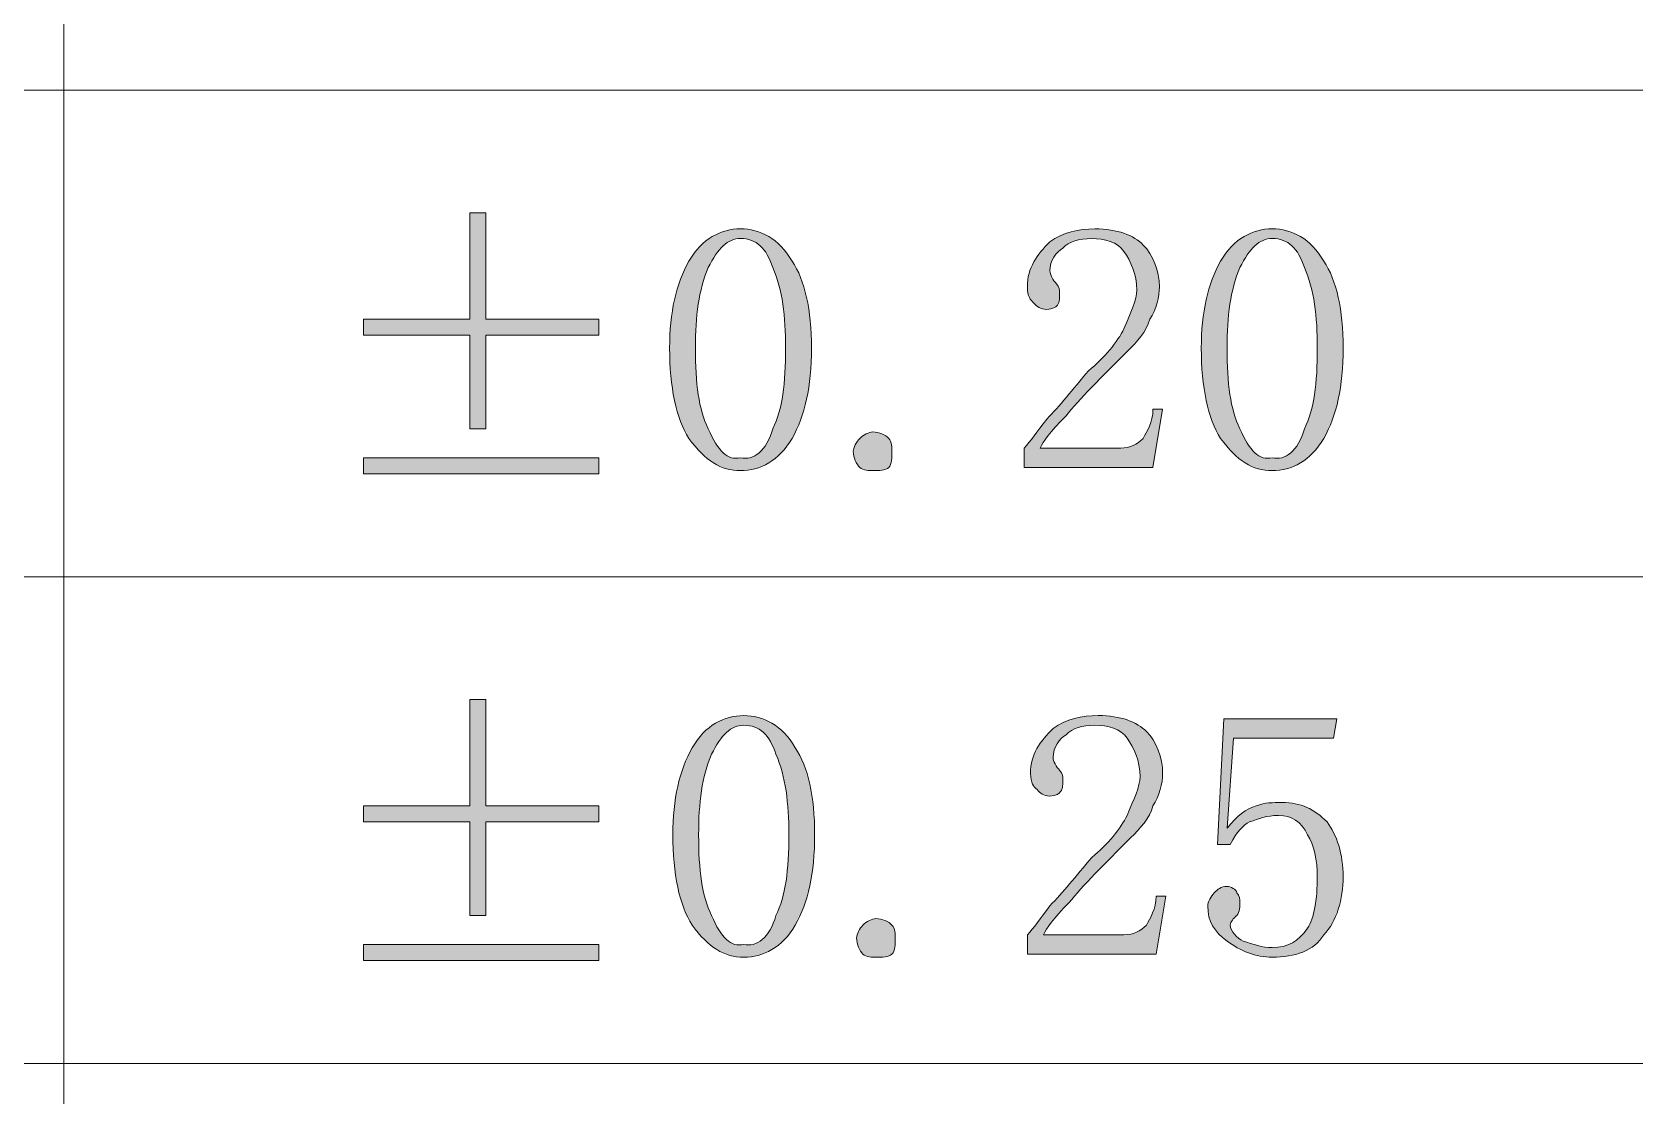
# Model space of a CAD drawing. Header units: millimetres. Extents: x 0 to 297, y 0 to 208.
# Drawn here: x 151.92 to 161.5, y 6.42 to 12.75 of the extents above; entities that cross this region are included whole.
import ezdxf

# ---------------------------------------------------------------- set-up
doc = ezdxf.new("R2010")
doc.units = ezdxf.units.MM

msp = doc.modelspace()

# ---------------------------------------------------------------- hatches: boundary and pattern name
h = msp.add_hatch(color=7)
edge = h.paths.add_edge_path(flags=0)
edge.add_spline(control_points=[(153.888722, 10.215685), (153.888722, 10.215685), (155.287839, 10.215685), (155.287839, 10.215685), (155.287839, 10.215685), (155.287839, 10.119729), (155.287839, 10.119729), (155.287839, 10.119729), (153.888722, 10.119729), (153.888722, 10.119729), (153.888722, 10.119729), (153.888722, 10.215685), (153.888722, 10.215685), (153.888722, 10.215685), (153.888722, 10.215685), (153.888722, 10.215685)], knot_values=[0, 0, 0, 0, 1, 1, 1, 2, 2, 2, 3, 3, 3, 4, 4, 4, 5, 5, 5, 5], degree=3, periodic=1)
edge = h.paths.add_edge_path(flags=0)
edge.add_spline(control_points=[(154.521253, 11.671951), (154.521253, 11.671951), (154.617208, 11.671951), (154.617208, 11.671951), (154.617208, 11.671951), (154.617208, 11.039774), (154.617208, 11.039774), (154.617208, 11.039774), (155.287839, 11.039774), (155.287839, 11.039774), (155.287839, 11.039774), (155.287839, 10.943818), (155.287839, 10.943818), (155.287839, 10.943818), (154.617208, 10.943818), (154.617208, 10.943818), (154.617208, 10.943818), (154.617208, 10.388193), (154.617208, 10.388193), (154.617208, 10.388193), (154.521253, 10.388193), (154.521253, 10.388193), (154.521253, 10.388193), (154.521253, 10.943818), (154.521253, 10.943818), (154.521253, 10.943818), (153.888722, 10.943818), (153.888722, 10.943818), (153.888722, 10.943818), (153.888722, 11.039774), (153.888722, 11.039774), (153.888722, 11.039774), (154.521253, 11.039774), (154.521253, 11.039774), (154.521253, 11.039774), (154.521253, 11.671951), (154.521253, 11.671951), (154.521253, 11.671951), (154.521253, 11.671951), (154.521253, 11.671951)], knot_values=[0, 0, 0, 0, 1, 1, 1, 2, 2, 2, 3, 3, 3, 4, 4, 4, 5, 5, 5, 6, 6, 6, 7, 7, 7, 8, 8, 8, 9, 9, 9, 10, 10, 10, 11, 11, 11, 12, 12, 12, 13, 13, 13, 13], degree=3, periodic=1)
h = msp.add_hatch(color=7)
edge = h.paths.add_edge_path(flags=0)
edge.add_spline(control_points=[(156.130978, 11.518846), (156.054425, 11.518846), (155.996922, 11.461343), (155.939419, 11.346338), (155.881917, 11.212282), (155.862867, 11.058824), (155.862867, 10.867265), (155.862867, 10.656304), (155.881917, 10.503199), (155.939419, 10.388193), (155.996922, 10.253785), (156.054425, 10.196282), (156.130978, 10.215685), (156.207883, 10.196282), (156.284436, 10.253785), (156.322889, 10.388193), (156.380392, 10.503199), (156.399442, 10.656304), (156.399442, 10.867265), (156.399442, 11.058824), (156.380392, 11.212282), (156.322889, 11.346338), (156.284436, 11.461343), (156.226933, 11.518846), (156.130978, 11.518846), (156.130978, 11.518846), (156.130978, 11.518846), (156.130978, 11.518846), (156.130978, 11.518846), (156.130978, 11.518846), (156.130978, 11.518846)], knot_values=[0, 0, 0, 0, 1, 1, 1, 2, 2, 2, 3, 3, 3, 4, 4, 4, 5, 5, 5, 6, 6, 6, 7, 7, 7, 8, 8, 8, 9, 9, 9, 10, 10, 10, 10], degree=3, periodic=1)
edge = h.paths.add_edge_path(flags=0)
edge.add_spline(control_points=[(156.130978, 10.138779), (156.015972, 10.138779), (155.920369, 10.196282), (155.824414, 10.33069), (155.747861, 10.445343), (155.709408, 10.637254), (155.709408, 10.867265), (155.709408, 11.077874), (155.747861, 11.250382), (155.824414, 11.38479), (155.900967, 11.518846), (156.015972, 11.576349), (156.130978, 11.576349), (156.245983, 11.576349), (156.360989, 11.518846), (156.437894, 11.38479), (156.514447, 11.269785), (156.5529, 11.097276), (156.5529, 10.867265), (156.5529, 10.637254), (156.514447, 10.464746), (156.437894, 10.33069), (156.360989, 10.196282), (156.245983, 10.138779), (156.130978, 10.138779), (156.130978, 10.138779), (156.130978, 10.138779), (156.130978, 10.138779), (156.130978, 10.138779), (156.130978, 10.138779), (156.130978, 10.138779)], knot_values=[0, 0, 0, 0, 1, 1, 1, 2, 2, 2, 3, 3, 3, 4, 4, 4, 5, 5, 5, 6, 6, 6, 7, 7, 7, 8, 8, 8, 9, 9, 9, 10, 10, 10, 10], degree=3, periodic=1)
edge = h.paths.add_edge_path(flags=0)
edge.add_spline(control_points=[(157.031972, 10.253785), (157.031972, 10.215685), (157.031972, 10.177232), (157.012922, 10.158182), (156.993519, 10.138779), (156.955419, 10.138779), (156.916967, 10.138779), (156.897917, 10.138779), (156.859464, 10.138779), (156.840414, 10.158182), (156.821011, 10.177232), (156.801961, 10.215685), (156.801961, 10.253785), (156.801961, 10.273188), (156.821011, 10.311288), (156.840414, 10.33069), (156.859464, 10.34974), (156.897917, 10.36879), (156.916967, 10.36879), (156.955419, 10.36879), (156.993519, 10.34974), (157.012922, 10.33069), (157.031972, 10.311288), (157.031972, 10.273188), (157.031972, 10.253785), (157.031972, 10.253785), (157.031972, 10.253785), (157.031972, 10.253785), (157.031972, 10.253785), (157.031972, 10.253785), (157.031972, 10.253785)], knot_values=[0, 0, 0, 0, 1, 1, 1, 2, 2, 2, 3, 3, 3, 4, 4, 4, 5, 5, 5, 6, 6, 6, 7, 7, 7, 8, 8, 8, 9, 9, 9, 10, 10, 10, 10], degree=3, periodic=1)
edge = h.paths.add_edge_path(flags=0)
edge.add_spline(control_points=[(158.488592, 11.212282), (158.488592, 11.307885), (158.450139, 11.38479), (158.411686, 11.44194), (158.373586, 11.499796), (158.296681, 11.518846), (158.220128, 11.518846), (158.143575, 11.518846), (158.086072, 11.499796), (158.047619, 11.461343), (158.009519, 11.44194), (157.971067, 11.38479), (157.971067, 11.327288), (157.971067, 11.307885), (157.990117, 11.269785), (158.009519, 11.250382), (158.028569, 11.231332), (158.028569, 11.212282), (158.028569, 11.192879), (158.028569, 11.154779), (158.028569, 11.135376), (158.009519, 11.116326), (158.009519, 11.116326), (157.990117, 11.097276), (157.952017, 11.097276), (157.913564, 11.097276), (157.894514, 11.116326), (157.875111, 11.135376), (157.856061, 11.154779), (157.837011, 11.173829), (157.837011, 11.231332), (157.837011, 11.346338), (157.894514, 11.42289), (157.971067, 11.499796), (158.047619, 11.556946), (158.143575, 11.576349), (158.239178, 11.576349), (158.373586, 11.576349), (158.469189, 11.537896), (158.526692, 11.480393), (158.584194, 11.42289), (158.622647, 11.327288), (158.622647, 11.231332), (158.622647, 11.173829), (158.603597, 11.097276), (158.565144, 11.039774), (158.546094, 10.962868), (158.488592, 10.905365), (158.431089, 10.847863), (158.277631, 10.694757), (158.143575, 10.560349), (158.067022, 10.464746), (157.971067, 10.36879), (157.932614, 10.311288), (157.913564, 10.273188), (157.913564, 10.273188), (158.392636, 10.273188), (158.392636, 10.273188), (158.450139, 10.273188), (158.488592, 10.292238), (158.526692, 10.33069), (158.546094, 10.36879), (158.584194, 10.426293), (158.584194, 10.503199), (158.584194, 10.503199), (158.641697, 10.503199), (158.641697, 10.503199), (158.641697, 10.503199), (158.584194, 10.158182), (158.584194, 10.158182), (158.584194, 10.158182), (157.817608, 10.158182), (157.817608, 10.158182), (157.817608, 10.158182), (157.817608, 10.273188), (157.817608, 10.273188), (157.856061, 10.311288), (157.894514, 10.36879), (157.952017, 10.445343), (158.028569, 10.522249), (158.105122, 10.617851), (158.201078, 10.732857), (158.296681, 10.809763), (158.373586, 10.905365), (158.411686, 10.982271), (158.450139, 11.077874), (158.488592, 11.154779), (158.488592, 11.212282), (158.488592, 11.212282), (158.488592, 11.212282), (158.488592, 11.212282), (158.488592, 11.212282), (158.488592, 11.212282), (158.488592, 11.212282)], knot_values=[0, 0, 0, 0, 1, 1, 1, 2, 2, 2, 3, 3, 3, 4, 4, 4, 5, 5, 5, 6, 6, 6, 7, 7, 7, 8, 8, 8, 9, 9, 9, 10, 10, 10, 11, 11, 11, 12, 12, 12, 13, 13, 13, 14, 14, 14, 15, 15, 15, 16, 16, 16, 17, 17, 17, 18, 18, 18, 19, 19, 19, 20, 20, 20, 21, 21, 21, 22, 22, 22, 23, 23, 23, 24, 24, 24, 25, 25, 25, 26, 26, 26, 27, 27, 27, 28, 28, 28, 29, 29, 29, 30, 30, 30, 31, 31, 31, 31], degree=3, periodic=1)
edge = h.paths.add_edge_path(flags=0)
edge.add_spline(control_points=[(159.293278, 11.518846), (159.216725, 11.518846), (159.159222, 11.461343), (159.101719, 11.346338), (159.044217, 11.212282), (159.025167, 11.058824), (159.025167, 10.867265), (159.025167, 10.656304), (159.044217, 10.503199), (159.101719, 10.388193), (159.159222, 10.253785), (159.216725, 10.196282), (159.293278, 10.215685), (159.370183, 10.196282), (159.446736, 10.253785), (159.485189, 10.388193), (159.542692, 10.503199), (159.561742, 10.656304), (159.561742, 10.867265), (159.561742, 11.058824), (159.542692, 11.212282), (159.485189, 11.346338), (159.446736, 11.461343), (159.389233, 11.518846), (159.293278, 11.518846), (159.293278, 11.518846), (159.293278, 11.518846), (159.293278, 11.518846), (159.293278, 11.518846), (159.293278, 11.518846), (159.293278, 11.518846)], knot_values=[0, 0, 0, 0, 1, 1, 1, 2, 2, 2, 3, 3, 3, 4, 4, 4, 5, 5, 5, 6, 6, 6, 7, 7, 7, 8, 8, 8, 9, 9, 9, 10, 10, 10, 10], degree=3, periodic=1)
edge = h.paths.add_edge_path(flags=0)
edge.add_spline(control_points=[(159.293278, 10.138779), (159.178272, 10.138779), (159.082669, 10.196282), (158.986714, 10.33069), (158.910161, 10.445343), (158.871708, 10.637254), (158.871708, 10.867265), (158.871708, 11.077874), (158.910161, 11.250382), (158.986714, 11.38479), (159.063619, 11.518846), (159.178272, 11.576349), (159.293278, 11.576349), (159.408283, 11.576349), (159.523289, 11.518846), (159.600194, 11.38479), (159.676747, 11.269785), (159.7152, 11.097276), (159.7152, 10.867265), (159.7152, 10.637254), (159.676747, 10.464746), (159.600194, 10.33069), (159.523289, 10.196282), (159.408283, 10.138779), (159.293278, 10.138779), (159.293278, 10.138779), (159.293278, 10.138779), (159.293278, 10.138779), (159.293278, 10.138779), (159.293278, 10.138779), (159.293278, 10.138779)], knot_values=[0, 0, 0, 0, 1, 1, 1, 2, 2, 2, 3, 3, 3, 4, 4, 4, 5, 5, 5, 6, 6, 6, 7, 7, 7, 8, 8, 8, 9, 9, 9, 10, 10, 10, 10], degree=3, periodic=1)
h = msp.add_hatch(color=7)
edge = h.paths.add_edge_path(flags=0)
edge.add_spline(control_points=[(153.888722, 7.321496), (153.888722, 7.321496), (155.287839, 7.321496), (155.287839, 7.321496), (155.287839, 7.321496), (155.287839, 7.225893), (155.287839, 7.225893), (155.287839, 7.225893), (153.888722, 7.225893), (153.888722, 7.225893), (153.888722, 7.225893), (153.888722, 7.321496), (153.888722, 7.321496), (153.888722, 7.321496), (153.888722, 7.321496), (153.888722, 7.321496)], knot_values=[0, 0, 0, 0, 1, 1, 1, 2, 2, 2, 3, 3, 3, 4, 4, 4, 5, 5, 5, 5], degree=3, periodic=1)
edge = h.paths.add_edge_path(flags=0)
edge.add_spline(control_points=[(154.521253, 8.778115), (154.521253, 8.778115), (154.617208, 8.778115), (154.617208, 8.778115), (154.617208, 8.778115), (154.617208, 8.145585), (154.617208, 8.145585), (154.617208, 8.145585), (155.287839, 8.145585), (155.287839, 8.145585), (155.287839, 8.145585), (155.287839, 8.049982), (155.287839, 8.049982), (155.287839, 8.049982), (154.617208, 8.049982), (154.617208, 8.049982), (154.617208, 8.049982), (154.617208, 7.494004), (154.617208, 7.494004), (154.617208, 7.494004), (154.521253, 7.494004), (154.521253, 7.494004), (154.521253, 7.494004), (154.521253, 8.049982), (154.521253, 8.049982), (154.521253, 8.049982), (153.888722, 8.049982), (153.888722, 8.049982), (153.888722, 8.049982), (153.888722, 8.145585), (153.888722, 8.145585), (153.888722, 8.145585), (154.521253, 8.145585), (154.521253, 8.145585), (154.521253, 8.145585), (154.521253, 8.778115), (154.521253, 8.778115), (154.521253, 8.778115), (154.521253, 8.778115), (154.521253, 8.778115)], knot_values=[0, 0, 0, 0, 1, 1, 1, 2, 2, 2, 3, 3, 3, 4, 4, 4, 5, 5, 5, 6, 6, 6, 7, 7, 7, 8, 8, 8, 9, 9, 9, 10, 10, 10, 11, 11, 11, 12, 12, 12, 13, 13, 13, 13], degree=3, periodic=1)
h = msp.add_hatch(color=7)
edge = h.paths.add_edge_path(flags=0)
edge.add_spline(control_points=[(156.150381, 8.624657), (156.073475, 8.624657), (156.015972, 8.567154), (155.958822, 8.452149), (155.900967, 8.318093), (155.881917, 8.164988), (155.881917, 7.973076), (155.881917, 7.762468), (155.900967, 7.60901), (155.958822, 7.494004), (156.015972, 7.359949), (156.073475, 7.302446), (156.150381, 7.321496), (156.226933, 7.302446), (156.303486, 7.359949), (156.341939, 7.494004), (156.399442, 7.60901), (156.418492, 7.762468), (156.418492, 7.973076), (156.418492, 8.164988), (156.399442, 8.318093), (156.341939, 8.452149), (156.303486, 8.567154), (156.245983, 8.624657), (156.150381, 8.624657), (156.150381, 8.624657), (156.150381, 8.624657), (156.150381, 8.624657), (156.150381, 8.624657), (156.150381, 8.624657), (156.150381, 8.624657)], knot_values=[0, 0, 0, 0, 1, 1, 1, 2, 2, 2, 3, 3, 3, 4, 4, 4, 5, 5, 5, 6, 6, 6, 7, 7, 7, 8, 8, 8, 9, 9, 9, 10, 10, 10, 10], degree=3, periodic=1)
edge = h.paths.add_edge_path(flags=0)
edge.add_spline(control_points=[(156.150381, 7.244943), (156.035375, 7.244943), (155.939419, 7.302446), (155.843817, 7.436501), (155.766911, 7.551507), (155.728811, 7.743065), (155.728811, 7.973076), (155.728811, 8.184038), (155.766911, 8.356546), (155.843817, 8.490601), (155.920369, 8.624657), (156.035375, 8.68216), (156.150381, 8.68216), (156.265386, 8.68216), (156.380392, 8.624657), (156.456944, 8.490601), (156.533497, 8.375596), (156.57195, 8.203088), (156.57195, 7.973076), (156.57195, 7.743065), (156.533497, 7.570557), (156.456944, 7.436501), (156.380392, 7.302446), (156.265386, 7.244943), (156.150381, 7.244943), (156.150381, 7.244943), (156.150381, 7.244943), (156.150381, 7.244943), (156.150381, 7.244943), (156.150381, 7.244943), (156.150381, 7.244943)], knot_values=[0, 0, 0, 0, 1, 1, 1, 2, 2, 2, 3, 3, 3, 4, 4, 4, 5, 5, 5, 6, 6, 6, 7, 7, 7, 8, 8, 8, 9, 9, 9, 10, 10, 10, 10], degree=3, periodic=1)
edge = h.paths.add_edge_path(flags=0)
edge.add_spline(control_points=[(157.051022, 7.359949), (157.051022, 7.321496), (157.051022, 7.283043), (157.031972, 7.263993), (157.012922, 7.244943), (156.974469, 7.244943), (156.936017, 7.244943), (156.916967, 7.244943), (156.878514, 7.244943), (156.859464, 7.263993), (156.840414, 7.283043), (156.821011, 7.321496), (156.821011, 7.359949), (156.821011, 7.378999), (156.840414, 7.417451), (156.859464, 7.436501), (156.878514, 7.455551), (156.916967, 7.474954), (156.936017, 7.474954), (156.974469, 7.474954), (157.012922, 7.455551), (157.031972, 7.436501), (157.051022, 7.417451), (157.051022, 7.378999), (157.051022, 7.359949), (157.051022, 7.359949), (157.051022, 7.359949), (157.051022, 7.359949), (157.051022, 7.359949), (157.051022, 7.359949), (157.051022, 7.359949)], knot_values=[0, 0, 0, 0, 1, 1, 1, 2, 2, 2, 3, 3, 3, 4, 4, 4, 5, 5, 5, 6, 6, 6, 7, 7, 7, 8, 8, 8, 9, 9, 9, 10, 10, 10, 10], degree=3, periodic=1)
edge = h.paths.add_edge_path(flags=0)
edge.add_spline(control_points=[(158.507642, 8.318093), (158.507642, 8.414049), (158.469189, 8.490601), (158.431089, 8.548104), (158.392636, 8.605607), (158.316083, 8.624657), (158.239178, 8.624657), (158.162625, 8.624657), (158.105122, 8.605607), (158.067022, 8.567154), (158.028569, 8.548104), (157.990117, 8.490601), (157.990117, 8.433099), (157.990117, 8.414049), (158.009519, 8.375596), (158.028569, 8.356546), (158.047619, 8.337496), (158.047619, 8.318093), (158.047619, 8.299043), (158.047619, 8.26059), (158.047619, 8.24154), (158.028569, 8.22249), (158.028569, 8.22249), (158.009519, 8.203088), (157.971067, 8.203088), (157.932614, 8.203088), (157.913564, 8.22249), (157.894514, 8.24154), (157.875111, 8.26059), (157.856061, 8.279993), (157.856061, 8.337496), (157.856061, 8.452149), (157.913564, 8.529054), (157.990117, 8.605607), (158.067022, 8.66311), (158.162625, 8.68216), (158.258581, 8.68216), (158.392636, 8.68216), (158.488592, 8.64406), (158.546094, 8.586557), (158.603597, 8.529054), (158.641697, 8.433099), (158.641697, 8.337496), (158.641697, 8.279993), (158.622647, 8.203088), (158.584194, 8.145585), (158.565144, 8.069032), (158.507642, 8.011529), (158.450139, 7.954026), (158.296681, 7.800568), (158.162625, 7.666513), (158.086072, 7.570557), (157.990117, 7.474954), (157.952017, 7.417451), (157.932614, 7.378999), (157.932614, 7.378999), (158.411686, 7.378999), (158.411686, 7.378999), (158.469189, 7.378999), (158.507642, 7.398049), (158.546094, 7.436501), (158.565144, 7.474954), (158.603597, 7.532457), (158.603597, 7.60901), (158.603597, 7.60901), (158.6611, 7.60901), (158.6611, 7.60901), (158.6611, 7.60901), (158.603597, 7.263993), (158.603597, 7.263993), (158.603597, 7.263993), (157.837011, 7.263993), (157.837011, 7.263993), (157.837011, 7.263993), (157.837011, 7.378999), (157.837011, 7.378999), (157.875111, 7.417451), (157.913564, 7.474954), (157.971067, 7.551507), (158.047619, 7.62806), (158.124525, 7.724015), (158.220128, 7.839021), (158.316083, 7.915574), (158.392636, 8.011529), (158.431089, 8.088082), (158.469189, 8.184038), (158.507642, 8.26059), (158.507642, 8.318093), (158.507642, 8.318093), (158.507642, 8.318093), (158.507642, 8.318093), (158.507642, 8.318093), (158.507642, 8.318093), (158.507642, 8.318093)], knot_values=[0, 0, 0, 0, 1, 1, 1, 2, 2, 2, 3, 3, 3, 4, 4, 4, 5, 5, 5, 6, 6, 6, 7, 7, 7, 8, 8, 8, 9, 9, 9, 10, 10, 10, 11, 11, 11, 12, 12, 12, 13, 13, 13, 14, 14, 14, 15, 15, 15, 16, 16, 16, 17, 17, 17, 18, 18, 18, 19, 19, 19, 20, 20, 20, 21, 21, 21, 22, 22, 22, 23, 23, 23, 24, 24, 24, 25, 25, 25, 26, 26, 26, 27, 27, 27, 28, 28, 28, 29, 29, 29, 30, 30, 30, 31, 31, 31, 31], degree=3, periodic=1)
edge = h.paths.add_edge_path(flags=0)
edge.add_spline(control_points=[(159.350781, 8.164988), (159.465786, 8.164988), (159.542692, 8.126535), (159.619244, 8.049982), (159.676747, 7.973076), (159.7152, 7.858071), (159.7152, 7.724015), (159.7152, 7.58996), (159.676747, 7.455551), (159.600194, 7.378999), (159.542692, 7.283043), (159.427686, 7.244943), (159.293278, 7.244943), (159.197675, 7.244943), (159.101719, 7.283043), (159.025167, 7.340899), (158.948614, 7.398049), (158.910161, 7.455551), (158.910161, 7.551507), (158.910161, 7.570557), (158.929211, 7.60901), (158.948614, 7.62806), (158.967664, 7.647463), (158.986714, 7.666513), (159.025167, 7.666513), (159.044217, 7.666513), (159.082669, 7.647463), (159.082669, 7.62806), (159.101719, 7.60901), (159.101719, 7.58996), (159.101719, 7.570557), (159.101719, 7.551507), (159.101719, 7.513054), (159.082669, 7.494004), (159.063619, 7.474954), (159.044217, 7.455551), (159.044217, 7.436501), (159.044217, 7.398049), (159.082669, 7.359949), (159.121122, 7.340899), (159.178272, 7.321496), (159.235775, 7.302446), (159.293278, 7.302446), (159.389233, 7.302446), (159.446736, 7.340899), (159.504239, 7.417451), (159.542692, 7.474954), (159.561742, 7.58996), (159.561742, 7.724015), (159.561742, 7.819971), (159.542692, 7.915574), (159.504239, 7.973076), (159.465786, 8.049982), (159.408283, 8.088082), (159.331731, 8.088082), (159.255178, 8.088082), (159.216725, 8.069032), (159.159222, 8.049982), (159.121122, 8.030579), (159.082669, 7.992479), (159.044217, 7.915574), (159.044217, 7.915574), (158.967664, 7.915574), (158.967664, 7.915574), (158.967664, 7.915574), (159.006117, 8.66311), (159.006117, 8.66311), (159.006117, 8.66311), (159.676747, 8.66311), (159.676747, 8.66311), (159.676747, 8.66311), (159.657697, 8.548104), (159.657697, 8.548104), (159.657697, 8.548104), (159.063619, 8.548104), (159.063619, 8.548104), (159.063619, 8.548104), (159.025167, 8.011529), (159.025167, 8.011529), (159.082669, 8.088082), (159.140172, 8.126535), (159.197675, 8.145585), (159.255178, 8.164988), (159.293278, 8.164988), (159.350781, 8.164988), (159.350781, 8.164988), (159.350781, 8.164988), (159.350781, 8.164988), (159.350781, 8.164988), (159.350781, 8.164988), (159.350781, 8.164988)], knot_values=[0, 0, 0, 0, 1, 1, 1, 2, 2, 2, 3, 3, 3, 4, 4, 4, 5, 5, 5, 6, 6, 6, 7, 7, 7, 8, 8, 8, 9, 9, 9, 10, 10, 10, 11, 11, 11, 12, 12, 12, 13, 13, 13, 14, 14, 14, 15, 15, 15, 16, 16, 16, 17, 17, 17, 18, 18, 18, 19, 19, 19, 20, 20, 20, 21, 21, 21, 22, 22, 22, 23, 23, 23, 24, 24, 24, 25, 25, 25, 26, 26, 26, 27, 27, 27, 28, 28, 28, 29, 29, 29, 30, 30, 30, 30], degree=3, periodic=1)

# ---------------------------------------------------------------- linework, layer by layer
at = {"color": 7, "lineweight": 15}
for points in [[(152.106489, 26.870324), (152.106489, 3.737626)], [(132.557661, 12.400438), (161.497433, 12.400438)], [(132.557661, 9.506249), (161.497433, 9.506249)], [(132.557661, 6.612413), (161.497433, 6.612413)]]:
    msp.add_lwpolyline(points, dxfattribs=at)
at = {"color": 7, "lineweight": 0}
for points, knots in [([(154.521253, 11.671951), (154.521253, 11.671951), (154.617208, 11.671951), (154.617208, 11.671951), (154.617208, 11.671951), (154.617208, 11.039774), (154.617208, 11.039774), (154.617208, 11.039774), (155.287839, 11.039774), (155.287839, 11.039774), (155.287839, 11.039774), (155.287839, 10.943818), (155.287839, 10.943818), (155.287839, 10.943818), (154.617208, 10.943818), (154.617208, 10.943818), (154.617208, 10.943818), (154.617208, 10.388193), (154.617208, 10.388193), (154.617208, 10.388193), (154.521253, 10.388193), (154.521253, 10.388193), (154.521253, 10.388193), (154.521253, 10.943818), (154.521253, 10.943818), (154.521253, 10.943818), (153.888722, 10.943818), (153.888722, 10.943818), (153.888722, 10.943818), (153.888722, 11.039774), (153.888722, 11.039774), (153.888722, 11.039774), (154.521253, 11.039774), (154.521253, 11.039774), (154.521253, 11.039774), (154.521253, 11.671951), (154.521253, 11.671951), (154.521253, 11.671951), (154.521253, 11.671951), (154.521253, 11.671951)], [0, 0, 0, 0, 1, 1, 1, 2, 2, 2, 3, 3, 3, 4, 4, 4, 5, 5, 5, 6, 6, 6, 7, 7, 7, 8, 8, 8, 9, 9, 9, 10, 10, 10, 11, 11, 11, 12, 12, 12, 13, 13, 13, 13]), ([(156.130978, 10.138779), (156.015972, 10.138779), (155.920369, 10.196282), (155.824414, 10.33069), (155.747861, 10.445343), (155.709408, 10.637254), (155.709408, 10.867265), (155.709408, 11.077874), (155.747861, 11.250382), (155.824414, 11.38479), (155.900967, 11.518846), (156.015972, 11.576349), (156.130978, 11.576349), (156.245983, 11.576349), (156.360989, 11.518846), (156.437894, 11.38479), (156.514447, 11.269785), (156.5529, 11.097276), (156.5529, 10.867265), (156.5529, 10.637254), (156.514447, 10.464746), (156.437894, 10.33069), (156.360989, 10.196282), (156.245983, 10.138779), (156.130978, 10.138779), (156.130978, 10.138779), (156.130978, 10.138779), (156.130978, 10.138779), (156.130978, 10.138779), (156.130978, 10.138779), (156.130978, 10.138779)], [0, 0, 0, 0, 1, 1, 1, 2, 2, 2, 3, 3, 3, 4, 4, 4, 5, 5, 5, 6, 6, 6, 7, 7, 7, 8, 8, 8, 9, 9, 9, 10, 10, 10, 10]), ([(156.130978, 11.518846), (156.054425, 11.518846), (155.996922, 11.461343), (155.939419, 11.346338), (155.881917, 11.212282), (155.862867, 11.058824), (155.862867, 10.867265), (155.862867, 10.656304), (155.881917, 10.503199), (155.939419, 10.388193), (155.996922, 10.253785), (156.054425, 10.196282), (156.130978, 10.215685), (156.207883, 10.196282), (156.284436, 10.253785), (156.322889, 10.388193), (156.380392, 10.503199), (156.399442, 10.656304), (156.399442, 10.867265), (156.399442, 11.058824), (156.380392, 11.212282), (156.322889, 11.346338), (156.284436, 11.461343), (156.226933, 11.518846), (156.130978, 11.518846), (156.130978, 11.518846), (156.130978, 11.518846), (156.130978, 11.518846), (156.130978, 11.518846), (156.130978, 11.518846), (156.130978, 11.518846)], [0, 0, 0, 0, 1, 1, 1, 2, 2, 2, 3, 3, 3, 4, 4, 4, 5, 5, 5, 6, 6, 6, 7, 7, 7, 8, 8, 8, 9, 9, 9, 10, 10, 10, 10]), ([(158.488592, 11.212282), (158.488592, 11.307885), (158.450139, 11.38479), (158.411686, 11.44194), (158.373586, 11.499796), (158.296681, 11.518846), (158.220128, 11.518846), (158.143575, 11.518846), (158.086072, 11.499796), (158.047619, 11.461343), (158.009519, 11.44194), (157.971067, 11.38479), (157.971067, 11.327288), (157.971067, 11.307885), (157.990117, 11.269785), (158.009519, 11.250382), (158.028569, 11.231332), (158.028569, 11.212282), (158.028569, 11.192879), (158.028569, 11.154779), (158.028569, 11.135376), (158.009519, 11.116326), (158.009519, 11.116326), (157.990117, 11.097276), (157.952017, 11.097276), (157.913564, 11.097276), (157.894514, 11.116326), (157.875111, 11.135376), (157.856061, 11.154779), (157.837011, 11.173829), (157.837011, 11.231332), (157.837011, 11.346338), (157.894514, 11.42289), (157.971067, 11.499796), (158.047619, 11.556946), (158.143575, 11.576349), (158.239178, 11.576349), (158.373586, 11.576349), (158.469189, 11.537896), (158.526692, 11.480393), (158.584194, 11.42289), (158.622647, 11.327288), (158.622647, 11.231332), (158.622647, 11.173829), (158.603597, 11.097276), (158.565144, 11.039774), (158.546094, 10.962868), (158.488592, 10.905365), (158.431089, 10.847863), (158.277631, 10.694757), (158.143575, 10.560349), (158.067022, 10.464746), (157.971067, 10.36879), (157.932614, 10.311288), (157.913564, 10.273188), (157.913564, 10.273188), (158.392636, 10.273188), (158.392636, 10.273188), (158.450139, 10.273188), (158.488592, 10.292238), (158.526692, 10.33069), (158.546094, 10.36879), (158.584194, 10.426293), (158.584194, 10.503199), (158.584194, 10.503199), (158.641697, 10.503199), (158.641697, 10.503199), (158.641697, 10.503199), (158.584194, 10.158182), (158.584194, 10.158182), (158.584194, 10.158182), (157.817608, 10.158182), (157.817608, 10.158182), (157.817608, 10.158182), (157.817608, 10.273188), (157.817608, 10.273188), (157.856061, 10.311288), (157.894514, 10.36879), (157.952017, 10.445343), (158.028569, 10.522249), (158.105122, 10.617851), (158.201078, 10.732857), (158.296681, 10.809763), (158.373586, 10.905365), (158.411686, 10.982271), (158.450139, 11.077874), (158.488592, 11.154779), (158.488592, 11.212282), (158.488592, 11.212282), (158.488592, 11.212282), (158.488592, 11.212282), (158.488592, 11.212282), (158.488592, 11.212282), (158.488592, 11.212282)], [0, 0, 0, 0, 1, 1, 1, 2, 2, 2, 3, 3, 3, 4, 4, 4, 5, 5, 5, 6, 6, 6, 7, 7, 7, 8, 8, 8, 9, 9, 9, 10, 10, 10, 11, 11, 11, 12, 12, 12, 13, 13, 13, 14, 14, 14, 15, 15, 15, 16, 16, 16, 17, 17, 17, 18, 18, 18, 19, 19, 19, 20, 20, 20, 21, 21, 21, 22, 22, 22, 23, 23, 23, 24, 24, 24, 25, 25, 25, 26, 26, 26, 27, 27, 27, 28, 28, 28, 29, 29, 29, 30, 30, 30, 31, 31, 31, 31]), ([(159.293278, 10.138779), (159.178272, 10.138779), (159.082669, 10.196282), (158.986714, 10.33069), (158.910161, 10.445343), (158.871708, 10.637254), (158.871708, 10.867265), (158.871708, 11.077874), (158.910161, 11.250382), (158.986714, 11.38479), (159.063619, 11.518846), (159.178272, 11.576349), (159.293278, 11.576349), (159.408283, 11.576349), (159.523289, 11.518846), (159.600194, 11.38479), (159.676747, 11.269785), (159.7152, 11.097276), (159.7152, 10.867265), (159.7152, 10.637254), (159.676747, 10.464746), (159.600194, 10.33069), (159.523289, 10.196282), (159.408283, 10.138779), (159.293278, 10.138779), (159.293278, 10.138779), (159.293278, 10.138779), (159.293278, 10.138779), (159.293278, 10.138779), (159.293278, 10.138779), (159.293278, 10.138779)], [0, 0, 0, 0, 1, 1, 1, 2, 2, 2, 3, 3, 3, 4, 4, 4, 5, 5, 5, 6, 6, 6, 7, 7, 7, 8, 8, 8, 9, 9, 9, 10, 10, 10, 10]), ([(159.293278, 11.518846), (159.216725, 11.518846), (159.159222, 11.461343), (159.101719, 11.346338), (159.044217, 11.212282), (159.025167, 11.058824), (159.025167, 10.867265), (159.025167, 10.656304), (159.044217, 10.503199), (159.101719, 10.388193), (159.159222, 10.253785), (159.216725, 10.196282), (159.293278, 10.215685), (159.370183, 10.196282), (159.446736, 10.253785), (159.485189, 10.388193), (159.542692, 10.503199), (159.561742, 10.656304), (159.561742, 10.867265), (159.561742, 11.058824), (159.542692, 11.212282), (159.485189, 11.346338), (159.446736, 11.461343), (159.389233, 11.518846), (159.293278, 11.518846), (159.293278, 11.518846), (159.293278, 11.518846), (159.293278, 11.518846), (159.293278, 11.518846), (159.293278, 11.518846), (159.293278, 11.518846)], [0, 0, 0, 0, 1, 1, 1, 2, 2, 2, 3, 3, 3, 4, 4, 4, 5, 5, 5, 6, 6, 6, 7, 7, 7, 8, 8, 8, 9, 9, 9, 10, 10, 10, 10]), ([(157.031972, 10.253785), (157.031972, 10.215685), (157.031972, 10.177232), (157.012922, 10.158182), (156.993519, 10.138779), (156.955419, 10.138779), (156.916967, 10.138779), (156.897917, 10.138779), (156.859464, 10.138779), (156.840414, 10.158182), (156.821011, 10.177232), (156.801961, 10.215685), (156.801961, 10.253785), (156.801961, 10.273188), (156.821011, 10.311288), (156.840414, 10.33069), (156.859464, 10.34974), (156.897917, 10.36879), (156.916967, 10.36879), (156.955419, 10.36879), (156.993519, 10.34974), (157.012922, 10.33069), (157.031972, 10.311288), (157.031972, 10.273188), (157.031972, 10.253785), (157.031972, 10.253785), (157.031972, 10.253785), (157.031972, 10.253785), (157.031972, 10.253785), (157.031972, 10.253785), (157.031972, 10.253785)], [0, 0, 0, 0, 1, 1, 1, 2, 2, 2, 3, 3, 3, 4, 4, 4, 5, 5, 5, 6, 6, 6, 7, 7, 7, 8, 8, 8, 9, 9, 9, 10, 10, 10, 10]), ([(153.888722, 10.215685), (153.888722, 10.215685), (155.287839, 10.215685), (155.287839, 10.215685), (155.287839, 10.215685), (155.287839, 10.119729), (155.287839, 10.119729), (155.287839, 10.119729), (153.888722, 10.119729), (153.888722, 10.119729), (153.888722, 10.119729), (153.888722, 10.215685), (153.888722, 10.215685), (153.888722, 10.215685), (153.888722, 10.215685), (153.888722, 10.215685)], [0, 0, 0, 0, 1, 1, 1, 2, 2, 2, 3, 3, 3, 4, 4, 4, 5, 5, 5, 5]), ([(154.521253, 8.778115), (154.521253, 8.778115), (154.617208, 8.778115), (154.617208, 8.778115), (154.617208, 8.778115), (154.617208, 8.145585), (154.617208, 8.145585), (154.617208, 8.145585), (155.287839, 8.145585), (155.287839, 8.145585), (155.287839, 8.145585), (155.287839, 8.049982), (155.287839, 8.049982), (155.287839, 8.049982), (154.617208, 8.049982), (154.617208, 8.049982), (154.617208, 8.049982), (154.617208, 7.494004), (154.617208, 7.494004), (154.617208, 7.494004), (154.521253, 7.494004), (154.521253, 7.494004), (154.521253, 7.494004), (154.521253, 8.049982), (154.521253, 8.049982), (154.521253, 8.049982), (153.888722, 8.049982), (153.888722, 8.049982), (153.888722, 8.049982), (153.888722, 8.145585), (153.888722, 8.145585), (153.888722, 8.145585), (154.521253, 8.145585), (154.521253, 8.145585), (154.521253, 8.145585), (154.521253, 8.778115), (154.521253, 8.778115), (154.521253, 8.778115), (154.521253, 8.778115), (154.521253, 8.778115)], [0, 0, 0, 0, 1, 1, 1, 2, 2, 2, 3, 3, 3, 4, 4, 4, 5, 5, 5, 6, 6, 6, 7, 7, 7, 8, 8, 8, 9, 9, 9, 10, 10, 10, 11, 11, 11, 12, 12, 12, 13, 13, 13, 13]), ([(156.150381, 7.244943), (156.035375, 7.244943), (155.939419, 7.302446), (155.843817, 7.436501), (155.766911, 7.551507), (155.728811, 7.743065), (155.728811, 7.973076), (155.728811, 8.184038), (155.766911, 8.356546), (155.843817, 8.490601), (155.920369, 8.624657), (156.035375, 8.68216), (156.150381, 8.68216), (156.265386, 8.68216), (156.380392, 8.624657), (156.456944, 8.490601), (156.533497, 8.375596), (156.57195, 8.203088), (156.57195, 7.973076), (156.57195, 7.743065), (156.533497, 7.570557), (156.456944, 7.436501), (156.380392, 7.302446), (156.265386, 7.244943), (156.150381, 7.244943), (156.150381, 7.244943), (156.150381, 7.244943), (156.150381, 7.244943), (156.150381, 7.244943), (156.150381, 7.244943), (156.150381, 7.244943)], [0, 0, 0, 0, 1, 1, 1, 2, 2, 2, 3, 3, 3, 4, 4, 4, 5, 5, 5, 6, 6, 6, 7, 7, 7, 8, 8, 8, 9, 9, 9, 10, 10, 10, 10]), ([(156.150381, 8.624657), (156.073475, 8.624657), (156.015972, 8.567154), (155.958822, 8.452149), (155.900967, 8.318093), (155.881917, 8.164988), (155.881917, 7.973076), (155.881917, 7.762468), (155.900967, 7.60901), (155.958822, 7.494004), (156.015972, 7.359949), (156.073475, 7.302446), (156.150381, 7.321496), (156.226933, 7.302446), (156.303486, 7.359949), (156.341939, 7.494004), (156.399442, 7.60901), (156.418492, 7.762468), (156.418492, 7.973076), (156.418492, 8.164988), (156.399442, 8.318093), (156.341939, 8.452149), (156.303486, 8.567154), (156.245983, 8.624657), (156.150381, 8.624657), (156.150381, 8.624657), (156.150381, 8.624657), (156.150381, 8.624657), (156.150381, 8.624657), (156.150381, 8.624657), (156.150381, 8.624657)], [0, 0, 0, 0, 1, 1, 1, 2, 2, 2, 3, 3, 3, 4, 4, 4, 5, 5, 5, 6, 6, 6, 7, 7, 7, 8, 8, 8, 9, 9, 9, 10, 10, 10, 10]), ([(158.507642, 8.318093), (158.507642, 8.414049), (158.469189, 8.490601), (158.431089, 8.548104), (158.392636, 8.605607), (158.316083, 8.624657), (158.239178, 8.624657), (158.162625, 8.624657), (158.105122, 8.605607), (158.067022, 8.567154), (158.028569, 8.548104), (157.990117, 8.490601), (157.990117, 8.433099), (157.990117, 8.414049), (158.009519, 8.375596), (158.028569, 8.356546), (158.047619, 8.337496), (158.047619, 8.318093), (158.047619, 8.299043), (158.047619, 8.26059), (158.047619, 8.24154), (158.028569, 8.22249), (158.028569, 8.22249), (158.009519, 8.203088), (157.971067, 8.203088), (157.932614, 8.203088), (157.913564, 8.22249), (157.894514, 8.24154), (157.875111, 8.26059), (157.856061, 8.279993), (157.856061, 8.337496), (157.856061, 8.452149), (157.913564, 8.529054), (157.990117, 8.605607), (158.067022, 8.66311), (158.162625, 8.68216), (158.258581, 8.68216), (158.392636, 8.68216), (158.488592, 8.64406), (158.546094, 8.586557), (158.603597, 8.529054), (158.641697, 8.433099), (158.641697, 8.337496), (158.641697, 8.279993), (158.622647, 8.203088), (158.584194, 8.145585), (158.565144, 8.069032), (158.507642, 8.011529), (158.450139, 7.954026), (158.296681, 7.800568), (158.162625, 7.666513), (158.086072, 7.570557), (157.990117, 7.474954), (157.952017, 7.417451), (157.932614, 7.378999), (157.932614, 7.378999), (158.411686, 7.378999), (158.411686, 7.378999), (158.469189, 7.378999), (158.507642, 7.398049), (158.546094, 7.436501), (158.565144, 7.474954), (158.603597, 7.532457), (158.603597, 7.60901), (158.603597, 7.60901), (158.6611, 7.60901), (158.6611, 7.60901), (158.6611, 7.60901), (158.603597, 7.263993), (158.603597, 7.263993), (158.603597, 7.263993), (157.837011, 7.263993), (157.837011, 7.263993), (157.837011, 7.263993), (157.837011, 7.378999), (157.837011, 7.378999), (157.875111, 7.417451), (157.913564, 7.474954), (157.971067, 7.551507), (158.047619, 7.62806), (158.124525, 7.724015), (158.220128, 7.839021), (158.316083, 7.915574), (158.392636, 8.011529), (158.431089, 8.088082), (158.469189, 8.184038), (158.507642, 8.26059), (158.507642, 8.318093), (158.507642, 8.318093), (158.507642, 8.318093), (158.507642, 8.318093), (158.507642, 8.318093), (158.507642, 8.318093), (158.507642, 8.318093)], [0, 0, 0, 0, 1, 1, 1, 2, 2, 2, 3, 3, 3, 4, 4, 4, 5, 5, 5, 6, 6, 6, 7, 7, 7, 8, 8, 8, 9, 9, 9, 10, 10, 10, 11, 11, 11, 12, 12, 12, 13, 13, 13, 14, 14, 14, 15, 15, 15, 16, 16, 16, 17, 17, 17, 18, 18, 18, 19, 19, 19, 20, 20, 20, 21, 21, 21, 22, 22, 22, 23, 23, 23, 24, 24, 24, 25, 25, 25, 26, 26, 26, 27, 27, 27, 28, 28, 28, 29, 29, 29, 30, 30, 30, 31, 31, 31, 31]), ([(159.350781, 8.164988), (159.465786, 8.164988), (159.542692, 8.126535), (159.619244, 8.049982), (159.676747, 7.973076), (159.7152, 7.858071), (159.7152, 7.724015), (159.7152, 7.58996), (159.676747, 7.455551), (159.600194, 7.378999), (159.542692, 7.283043), (159.427686, 7.244943), (159.293278, 7.244943), (159.197675, 7.244943), (159.101719, 7.283043), (159.025167, 7.340899), (158.948614, 7.398049), (158.910161, 7.455551), (158.910161, 7.551507), (158.910161, 7.570557), (158.929211, 7.60901), (158.948614, 7.62806), (158.967664, 7.647463), (158.986714, 7.666513), (159.025167, 7.666513), (159.044217, 7.666513), (159.082669, 7.647463), (159.082669, 7.62806), (159.101719, 7.60901), (159.101719, 7.58996), (159.101719, 7.570557), (159.101719, 7.551507), (159.101719, 7.513054), (159.082669, 7.494004), (159.063619, 7.474954), (159.044217, 7.455551), (159.044217, 7.436501), (159.044217, 7.398049), (159.082669, 7.359949), (159.121122, 7.340899), (159.178272, 7.321496), (159.235775, 7.302446), (159.293278, 7.302446), (159.389233, 7.302446), (159.446736, 7.340899), (159.504239, 7.417451), (159.542692, 7.474954), (159.561742, 7.58996), (159.561742, 7.724015), (159.561742, 7.819971), (159.542692, 7.915574), (159.504239, 7.973076), (159.465786, 8.049982), (159.408283, 8.088082), (159.331731, 8.088082), (159.255178, 8.088082), (159.216725, 8.069032), (159.159222, 8.049982), (159.121122, 8.030579), (159.082669, 7.992479), (159.044217, 7.915574), (159.044217, 7.915574), (158.967664, 7.915574), (158.967664, 7.915574), (158.967664, 7.915574), (159.006117, 8.66311), (159.006117, 8.66311), (159.006117, 8.66311), (159.676747, 8.66311), (159.676747, 8.66311), (159.676747, 8.66311), (159.657697, 8.548104), (159.657697, 8.548104), (159.657697, 8.548104), (159.063619, 8.548104), (159.063619, 8.548104), (159.063619, 8.548104), (159.025167, 8.011529), (159.025167, 8.011529), (159.082669, 8.088082), (159.140172, 8.126535), (159.197675, 8.145585), (159.255178, 8.164988), (159.293278, 8.164988), (159.350781, 8.164988), (159.350781, 8.164988), (159.350781, 8.164988), (159.350781, 8.164988), (159.350781, 8.164988), (159.350781, 8.164988), (159.350781, 8.164988)], [0, 0, 0, 0, 1, 1, 1, 2, 2, 2, 3, 3, 3, 4, 4, 4, 5, 5, 5, 6, 6, 6, 7, 7, 7, 8, 8, 8, 9, 9, 9, 10, 10, 10, 11, 11, 11, 12, 12, 12, 13, 13, 13, 14, 14, 14, 15, 15, 15, 16, 16, 16, 17, 17, 17, 18, 18, 18, 19, 19, 19, 20, 20, 20, 21, 21, 21, 22, 22, 22, 23, 23, 23, 24, 24, 24, 25, 25, 25, 26, 26, 26, 27, 27, 27, 28, 28, 28, 29, 29, 29, 30, 30, 30, 30]), ([(157.051022, 7.359949), (157.051022, 7.321496), (157.051022, 7.283043), (157.031972, 7.263993), (157.012922, 7.244943), (156.974469, 7.244943), (156.936017, 7.244943), (156.916967, 7.244943), (156.878514, 7.244943), (156.859464, 7.263993), (156.840414, 7.283043), (156.821011, 7.321496), (156.821011, 7.359949), (156.821011, 7.378999), (156.840414, 7.417451), (156.859464, 7.436501), (156.878514, 7.455551), (156.916967, 7.474954), (156.936017, 7.474954), (156.974469, 7.474954), (157.012922, 7.455551), (157.031972, 7.436501), (157.051022, 7.417451), (157.051022, 7.378999), (157.051022, 7.359949), (157.051022, 7.359949), (157.051022, 7.359949), (157.051022, 7.359949), (157.051022, 7.359949), (157.051022, 7.359949), (157.051022, 7.359949)], [0, 0, 0, 0, 1, 1, 1, 2, 2, 2, 3, 3, 3, 4, 4, 4, 5, 5, 5, 6, 6, 6, 7, 7, 7, 8, 8, 8, 9, 9, 9, 10, 10, 10, 10]), ([(153.888722, 7.321496), (153.888722, 7.321496), (155.287839, 7.321496), (155.287839, 7.321496), (155.287839, 7.321496), (155.287839, 7.225893), (155.287839, 7.225893), (155.287839, 7.225893), (153.888722, 7.225893), (153.888722, 7.225893), (153.888722, 7.225893), (153.888722, 7.321496), (153.888722, 7.321496), (153.888722, 7.321496), (153.888722, 7.321496), (153.888722, 7.321496)], [0, 0, 0, 0, 1, 1, 1, 2, 2, 2, 3, 3, 3, 4, 4, 4, 5, 5, 5, 5])]:
    msp.add_open_spline(points, degree=3, knots=knots, dxfattribs=at)

doc.saveas('drawing.dxf')
